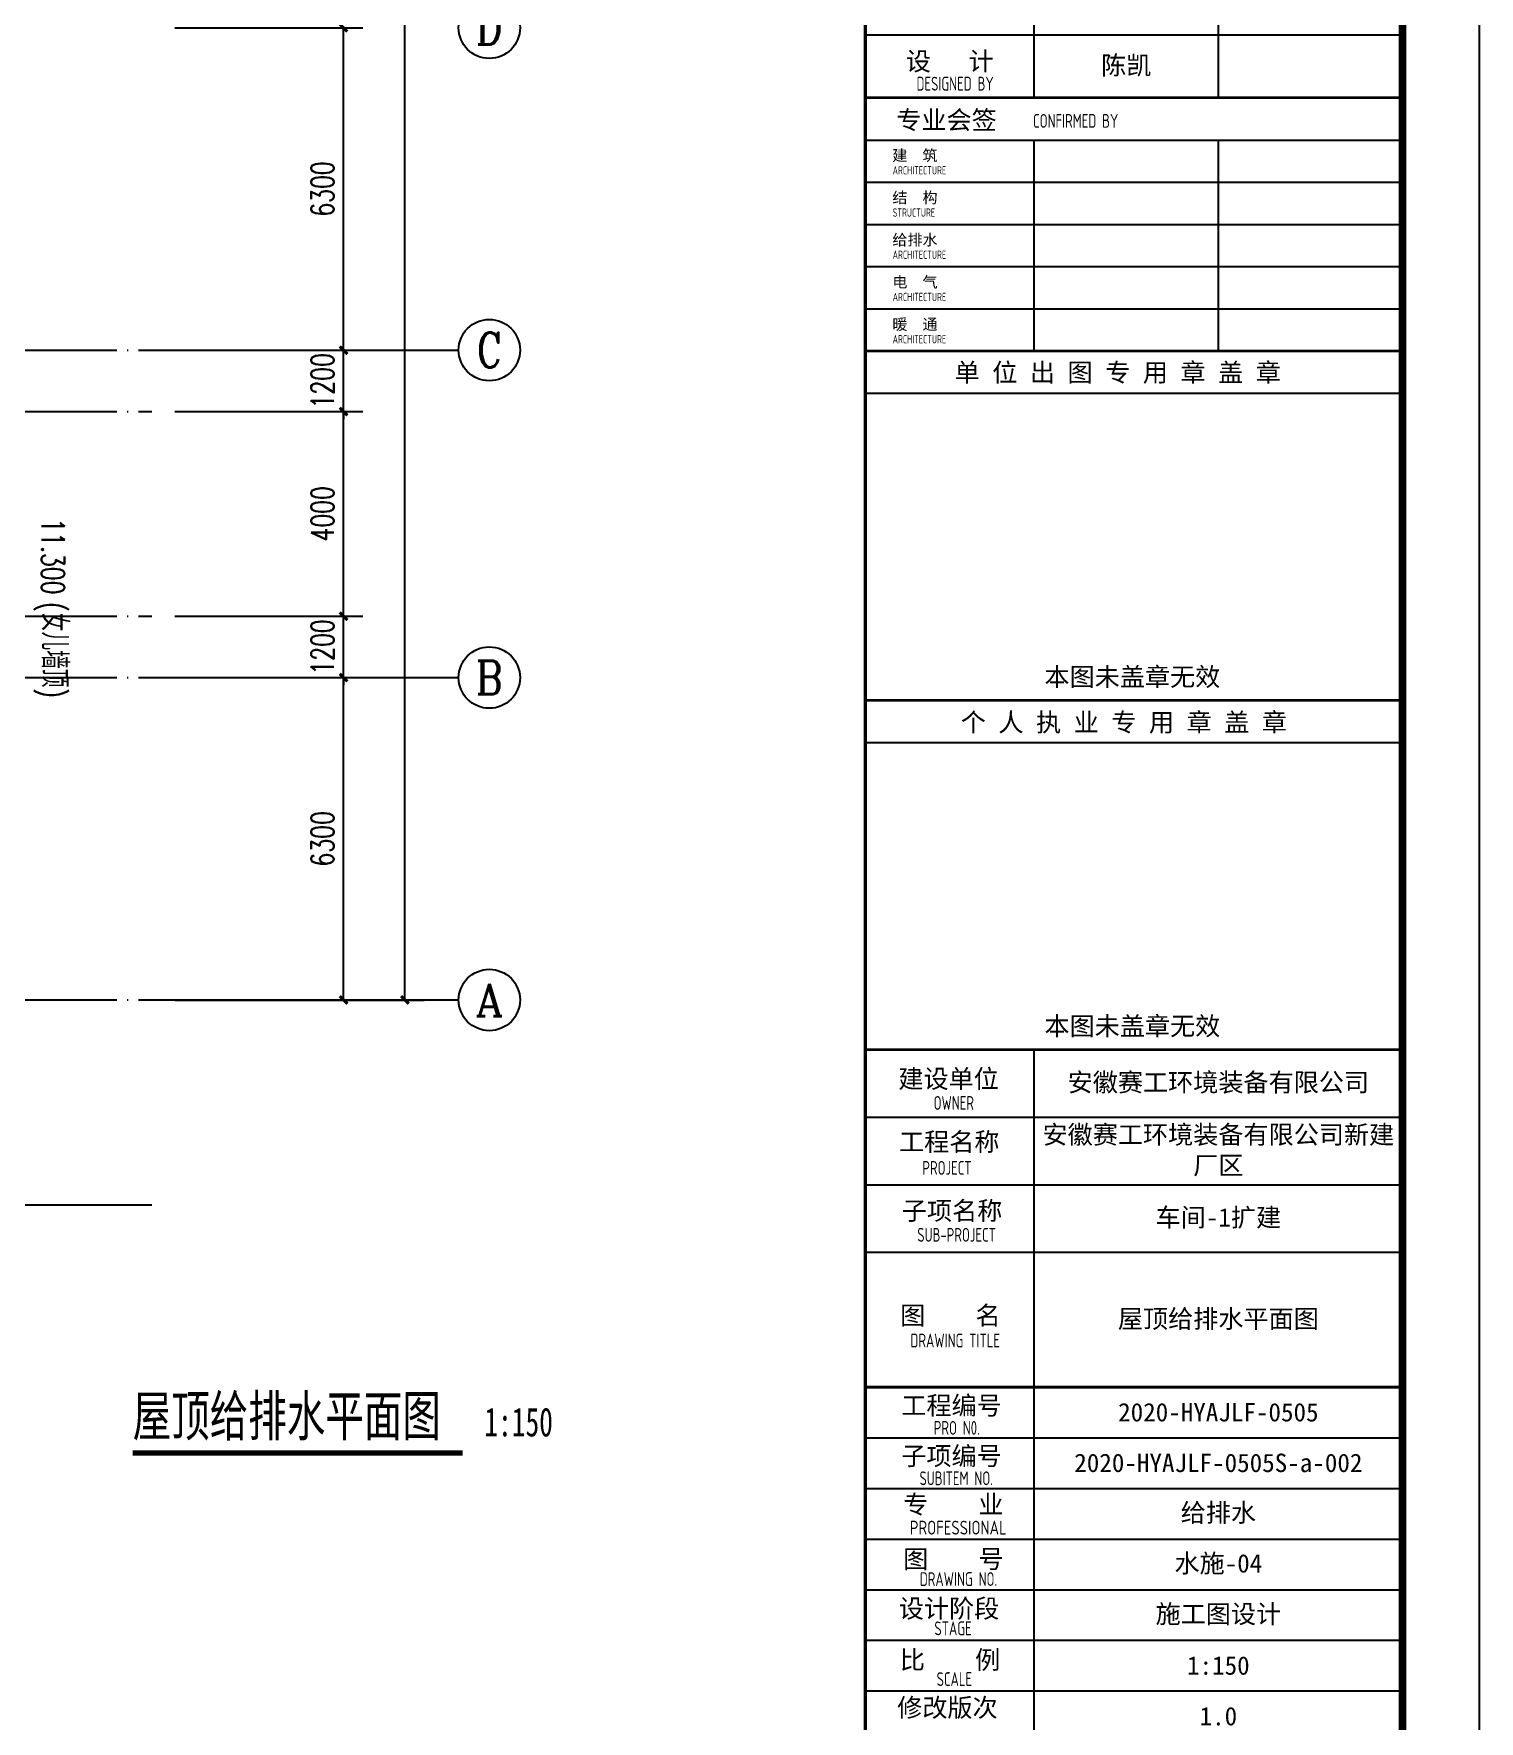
# Model space of a CAD drawing. Extents: x 1635833 to 4277885, y 16914845 to 35313750.
# Drawn here: x 2242618 to 2270874, y 17538837 to 17571814 of the extents above; entities that cross this region are included whole.
import ezdxf
from ezdxf.enums import TextEntityAlignment as Align

# ---------------------------------------------------------------- set-up
doc = ezdxf.new("R2010")
doc.units = 0
doc.header["$LTSCALE"] = 1000
doc.header["$MEASUREMENT"] = 0
doc.linetypes.add('DOTE', pattern=[2.42, 2, -0.2, 0.02, -0.2])
doc.layers.get('Defpoints').update_dxf_attribs({"color": 250})
for name, color, linetype in [('AXIS_TEXT', 7, 'Continuous'), ('AXIS_外部', 171, 'Continuous'), ('DIM_SYMB', 165, 'Continuous'), ('DOTE', 8, 'DOTE'), ('PUB_TEXT', 7, 'Continuous'), ('PUB_TITLE', 4, 'Continuous'), ('TK', 4, 'Continuous')]:
    doc.layers.add(name, color=color, linetype=linetype)
doc.styles.add('_TCH_AXIS', font='COMPLEX', dxfattribs={"bigfont": 'GBCBIG'})
doc.styles.add('_TCH_DIM', font='SIMPLEX', dxfattribs={"bigfont": 'GBCBIG'})
doc.styles.add('_TCH_DIM_T3', font='SIMPLEX', dxfattribs={"width": 0.705882, "bigfont": 'GBCBIG'})
doc.styles.add('COMPLEX', font='COMPLEX')
doc.styles.add('HT', font='simhei.ttf', dxfattribs={"width": 0.7})
doc.styles.add('TSSD_REIN', font='tssdeng.shx', dxfattribs={"width": 0.7, "bigfont": 'tssdchn.shx'})
doc.styles.add('图签宋体', font='', dxfattribs={"height": 300})
doc.styles.get('图签宋体').set_extended_font_data('NSimSun')
doc.dimstyles.new('_TCH_ARCH&&150', dxfattribs={"dimtxt": 446.25, "dimasz": 150, "dimexe": 375, "dimexo": 450, "dimgap": 189.375, "dimtad": 1, "dimdec": 0, "dimzin": 0, "dimdsep": 46, "dimtxsty": '_TCH_DIM_T3', "dimblk": 'ARCHTICK', "dimcen": 0.09, "dimclrt": 7, "dimazin": 2, "dimtfac": 1, "dimtdec": 0, "dimtix": 1, "dimtmove": 2, "dimatfit": 3, "dimfxl": 0, "dimtolj": 1, "dimtzin": 0, "dimarcsym": 0})

# ---------------------------------------------------------------- blocks, each defined once
blk = doc.blocks.new('GeYuanFrame_62034133', base_point=(20.09, 4.53))
at = {"layer": 'PUB_TITLE'}
for points in [[(1013.09, 235.33), (1013.09, 292.73)], [(1037.09, 235.33), (1037.09, 292.73)], [(1013.09, 202.33), (1013.09, 229.83)], [(1037.09, 202.33), (1037.09, 229.83)], [(1013.09, 14.53), (1013.09, 111.33)]]:
    blk.add_lwpolyline(points, dxfattribs=at)
at = {"layer": 'TK'}
for p, q in [((991.09, 243.53), (1061.09, 243.53)), ((991.09, 235.33), (1061.09, 235.33)), ((991.09, 235.33), (1061.09, 235.33)), ((991.09, 102.53), (1061.09, 102.53)), ((991.09, 93.73), (1061.09, 93.73)), ((991.09, 84.93), (1013.09, 84.93)), ((991.09, 84.93), (1061.09, 84.93)), ((991.09, 67.37), (1061.09, 67.37)), ((991.09, 67.33), (1061.09, 67.33)), ((991.09, 60.77), (1061.09, 60.77)), ((991.09, 54.17), (1061.09, 54.17)), ((991.09, 47.57), (1061.09, 47.57)), ((991.09, 40.97), (1061.09, 40.97)), ((991.09, 34.37), (1061.09, 34.37)), ((991.09, 27.77), (1061.09, 27.77))]:
    blk.add_line(p, q, dxfattribs=at)
blk.add_lwpolyline([(20.09, 4.53), (20.09, 598.53), (1071.09, 598.53), (1071.09, 4.53)], close=True, dxfattribs=at)
at = {"layer": 'TK', "const_width": 1}
blk.add_lwpolyline([(45.09, 588.53), (1061.09, 588.53), (1061.09, 14.53), (45.09, 14.53)], close=True, dxfattribs=at)
at = {"layer": 'TK'}
for points, const_width in [([(991.09, 588.53), (991.09, 14.53)], 0.4), ([(991.09, 235.33), (1061.09, 235.33)], 0.35), ([(991.09, 202.33), (1061.09, 202.33)], 0.35), ([(991.09, 156.83), (1061.09, 156.83)], 0.35), ([(991.09, 111.33), (1061.09, 111.33)], 0.35), ([(991.09, 67.37), (1061.09, 67.37)], 0.35)]:
    blk.add_lwpolyline(points, dxfattribs=dict(at, const_width=const_width))
for points in [[(991.09, 235.33), (1061.09, 235.33)], [(991.09, 229.83), (1061.09, 229.83)], [(991.09, 224.33), (1061.09, 224.33)], [(991.09, 218.83), (1061.09, 218.83)], [(991.09, 213.33), (1061.09, 213.33)], [(991.09, 207.83), (1061.09, 207.83)], [(991.09, 202.33), (1061.09, 202.33)], [(991.09, 196.83), (1061.09, 196.83)], [(991.09, 151.33), (1061.09, 151.33)]]:
    blk.add_lwpolyline(points, dxfattribs=at)
at = {"layer": 'TK', "style": '图签宋体'}
for s, height, p in [('设   计', 2.4, (996.36, 238.89)), ('专业会签', 2.4, (995.12, 231.24)), ('建  筑', 1.44, (994.61, 227.11)), ('结  构', 1.44, (994.61, 221.61)), ('给排水', 1.44, (994.61, 216.11)), ('电  气', 1.44, (994.61, 210.61)), ('暖  通', 1.44, (994.61, 205.11)), ('单 位 出 图 专 用 章 盖 章', 2.4, (1002.72, 198.35)), ('本图未盖章无效', 2.4, (1014.43, 158.7)), ('个 人 执 业 专 用 章 盖 章', 2.4, (1003.52, 152.77)), ('本图未盖章无效', 2.4, (1014.43, 113.2)), ('建设单位', 2.4, (995.39, 106.33)), ('工程名称', 2.4, (995.47, 98.12)), ('子项名称', 2.4, (995.85, 89.14)), ('图    名', 2.4, (995.63, 75.5)), ('工程编号', 2.4, (995.77, 63.77)), ('子项编号', 2.4, (995.77, 57.19)), ('专    业', 2.4, (996.01, 50.88)), ('图    号', 2.4, (996.02, 43.77)), ('设计阶段', 2.4, (995.45, 37.32)), ('比    例', 2.4, (995.59, 30.63)), ('修改版次', 2.4, (995.24, 24.41))]:
    blk.add_text(s, height=height, dxfattribs=at).set_placement(p)
at = {"layer": 'TK', "style": 'TSSD_REIN'}
for s, height, width, p in [('DESIGNED BY', 1.8, 0.7, (997.76, 236.27)), ('CONFIRMED BY', 1.8, 0.7, (1012.94, 231.42)), ('ARCHITECTURE', 1.08, 0.7, (994.65, 225.34)), ('STRUCTURE', 1.08, 0.7, (994.65, 219.84)), ('ARCHITECTURE', 1.08, 0.7, (994.65, 214.34)), ('ARCHITECTURE', 1.08, 0.7, (994.65, 208.84)), ('ARCHITECTURE', 1.08, 0.7, (994.65, 203.34)), ('OWNER', 1.8, 0.7, (999.98, 103.48)), ('PROJECT', 1.8, 0.7, (998.52, 95.02)), ('SUB-PROJECT', 1.8, 0.7, (997.86, 86.3)), ('DRAWING TITLE', 1.8, 0.7, (996.97, 72.53)), ('PRO N0.', 1.8, 0.7, (1000.01, 61.15)), ('SUBITEM NO.', 1.8, 0.7, (998.15, 54.58)), ('PROFESSIONAL', 1.8, 0.8, (996.88, 48.15)), ('DRAWING NO.', 1.8, 0.7, (998.19, 41.45)), ('STAGE', 1.8, 0.7, (1000.09, 35.03)), ('SCALE', 1.8, 0.7, (1000.38, 28.42))]:
    blk.add_text(s, height=height, dxfattribs=dict(at, width=width)).set_placement(p)
at = {"layer": 'TK', "char_height": 2.4, "attachment_point": 5, "style": '图签宋体'}
for s, insert, width in [('陈凯', (1025.09, 239.43), 24), ('安徽赛工环境装备有限公司', (1037.09, 106.93), 48), ('安徽赛工环境装备有限公司新建厂区', (1037.09, 98.13), 48), ('车间-1扩建', (1037.09, 89.33), 48), ('屋顶给排水平面图', (1037.09, 76.13), 48), ('2020-HYAJLF-0505', (1037.09, 64.07), 48), ('2020-HYAJLF-0505S-a-002', (1037.09, 57.47), 48), ('给排水', (1037.09, 50.87), 48), ('水施-04', (1037.09, 44.27), 48), ('施工图设计', (1037.09, 37.67), 48), ('1:150', (1037.09, 31.07), 48), ('1.0', (1037.09, 24.47), 48)]:
    blk.add_mtext(s, dxfattribs=dict(at, insert=insert, width=width))
blk = doc.blocks.new('_ArchTick')
at = {"color": 0, "linetype": 'ByBlock', "const_width": 0.4}
blk.add_lwpolyline([(-0.5, -0.5), (0.5, 0.5)], dxfattribs=at)
blk = doc.blocks.new('*D85')
at = {"layer": 'AXIS_外部', "color": 0, "lineweight": -2}
for p, q in [((2245374, 17559231), (2249049, 17559231)), ((2248674, 17552931), (2248674, 17559231)), ((2245374, 17552931), (2249049, 17552931))]:
    blk.add_line(p, q, dxfattribs=at)
at = {"layer": 'Defpoints', "color": 0}
for p in [(2244924, 17559231), (2248674, 17559231), (2244924, 17552931)]:
    blk.add_point(p, dxfattribs=at)
at = {"layer": 'AXIS_外部', "color": 0, "lineweight": -2, "xscale": 150, "yscale": 150, "zscale": 150}
for p, rotation in [((2248674, 17559231), 90), ((2248674, 17552931), 270)]:
    blk.add_blockref('_ArchTick', p, dxfattribs=dict(at, rotation=rotation))
at = {"layer": 'AXIS_外部', "color": 7, "insert": (2248261, 17556081), "char_height": 446.2, "attachment_point": 5, "rotation": 90, "style": '_TCH_DIM_T3'}
blk.add_mtext('\\A1;6300', dxfattribs=at)
blk = doc.blocks.new('*D86')
at = {"layer": 'AXIS_外部', "color": 0, "lineweight": -2}
for p, q in [((2248674, 17560431), (2248674, 17560581)), ((2245374, 17560431), (2249049, 17560431)), ((2248674, 17559231), (2248674, 17560431)), ((2245374, 17559231), (2249049, 17559231)), ((2248674, 17559231), (2248674, 17559081))]:
    blk.add_line(p, q, dxfattribs=at)
at = {"layer": 'Defpoints', "color": 0}
for p in [(2244924, 17560431), (2248674, 17560431), (2244924, 17559231)]:
    blk.add_point(p, dxfattribs=at)
at = {"layer": 'AXIS_外部', "color": 0, "lineweight": -2, "xscale": 150, "yscale": 150, "zscale": 150}
for p, rotation in [((2248674, 17560431), 270), ((2248674, 17559231), 90)]:
    blk.add_blockref('_ArchTick', p, dxfattribs=dict(at, rotation=rotation))
at = {"layer": 'AXIS_外部', "color": 7, "insert": (2248261, 17559831), "char_height": 446.2, "attachment_point": 5, "rotation": 90, "style": '_TCH_DIM_T3'}
blk.add_mtext('\\A1;1200', dxfattribs=at)
blk = doc.blocks.new('*D87')
at = {"layer": 'AXIS_外部', "color": 0, "lineweight": -2}
for p, q in [((2245374, 17564431), (2249049, 17564431)), ((2248674, 17560431), (2248674, 17564431)), ((2245374, 17560431), (2249049, 17560431))]:
    blk.add_line(p, q, dxfattribs=at)
at = {"layer": 'Defpoints', "color": 0}
for p in [(2244924, 17564431), (2248674, 17564431), (2244924, 17560431)]:
    blk.add_point(p, dxfattribs=at)
at = {"layer": 'AXIS_外部', "color": 0, "lineweight": -2, "xscale": 150, "yscale": 150, "zscale": 150}
for p, rotation in [((2248674, 17564431), 90), ((2248674, 17560431), 270)]:
    blk.add_blockref('_ArchTick', p, dxfattribs=dict(at, rotation=rotation))
at = {"layer": 'AXIS_外部', "color": 7, "insert": (2248261, 17562431), "char_height": 446.2, "attachment_point": 5, "rotation": 90, "style": '_TCH_DIM_T3'}
blk.add_mtext('\\A1;4000', dxfattribs=at)
blk = doc.blocks.new('*D88')
at = {"layer": 'AXIS_外部', "color": 0, "lineweight": -2}
for p, q in [((2245374, 17565631), (2249049, 17565631)), ((2248674, 17565631), (2248674, 17565781)), ((2248674, 17564431), (2248674, 17565631)), ((2245374, 17564431), (2249049, 17564431)), ((2248674, 17564431), (2248674, 17564281))]:
    blk.add_line(p, q, dxfattribs=at)
at = {"layer": 'Defpoints', "color": 0}
for p in [(2244924, 17565631), (2248674, 17565631), (2244924, 17564431)]:
    blk.add_point(p, dxfattribs=at)
at = {"layer": 'AXIS_外部', "color": 0, "lineweight": -2, "xscale": 150, "yscale": 150, "zscale": 150}
for p, rotation in [((2248674, 17565631), 270), ((2248674, 17564431), 90)]:
    blk.add_blockref('_ArchTick', p, dxfattribs=dict(at, rotation=rotation))
at = {"layer": 'AXIS_外部', "color": 7, "insert": (2248261, 17565031), "char_height": 446.2, "attachment_point": 5, "rotation": 90, "style": '_TCH_DIM_T3'}
blk.add_mtext('\\A1;1200', dxfattribs=at)
blk = doc.blocks.new('*D89')
at = {"layer": 'AXIS_外部', "color": 0, "lineweight": -2}
for p, q in [((2245374, 17571931), (2249049, 17571931)), ((2248674, 17565631), (2248674, 17571931)), ((2245374, 17565631), (2249049, 17565631))]:
    blk.add_line(p, q, dxfattribs=at)
at = {"layer": 'Defpoints', "color": 0}
for p in [(2244924, 17571931), (2248674, 17571931), (2244924, 17565631)]:
    blk.add_point(p, dxfattribs=at)
at = {"layer": 'AXIS_外部', "color": 0, "lineweight": -2, "xscale": 150, "yscale": 150, "zscale": 150}
for p, rotation in [((2248674, 17571931), 90), ((2248674, 17565631), 270)]:
    blk.add_blockref('_ArchTick', p, dxfattribs=dict(at, rotation=rotation))
at = {"layer": 'AXIS_外部', "color": 7, "insert": (2248261, 17568781), "char_height": 446.2, "attachment_point": 5, "rotation": 90, "style": '_TCH_DIM_T3'}
blk.add_mtext('\\A1;6300', dxfattribs=at)
blk = doc.blocks.new('*D99')
at = {"layer": 'AXIS_外部', "color": 0, "lineweight": -2}
for p, q in [((2245374, 17610171), (2250249, 17610171)), ((2249874, 17552931), (2249874, 17610171)), ((2245374, 17552931), (2250249, 17552931))]:
    blk.add_line(p, q, dxfattribs=at)
at = {"layer": 'Defpoints', "color": 0}
for p in [(2244924, 17610171), (2249874, 17610171), (2244924, 17552931)]:
    blk.add_point(p, dxfattribs=at)
at = {"layer": 'AXIS_外部', "color": 0, "lineweight": -2, "xscale": 150, "yscale": 150, "zscale": 150}
for p, rotation in [((2249874, 17610171), 90), ((2249874, 17552931), 270)]:
    blk.add_blockref('_ArchTick', p, dxfattribs=dict(at, rotation=rotation))
at = {"layer": 'AXIS_外部', "color": 7, "insert": (2249461, 17581551), "char_height": 446.2, "attachment_point": 5, "rotation": 90, "style": '_TCH_DIM_T3'}
blk.add_mtext('\\A1;57240', dxfattribs=at)
blk = doc.blocks.new('_AXISO')
blk.add_circle((0, 0), 0.5)
at = {"layer": 'AXIS_TEXT', "style": 'COMPLEX', "width": 1.041667}
blk.add_attdef('A', text='', height=0.56, dxfattribs=at).set_placement((-0.25, -0.28), (0.25, -0.28), align=Align.FIT)

msp = doc.modelspace()

# ---------------------------------------------------------------- linework, layer by layer
at = {"layer": 'AXIS_外部'}
for p, q in [((2244923.512, 17565631.374), (2250923.512, 17565631.374)), ((2244923.512, 17559231.374), (2250923.512, 17559231.374)), ((2244923.512, 17552931.374), (2250923.512, 17552931.374))]:
    msp.add_line(p, q, dxfattribs=at)
at = {"layer": 'DIM_SYMB', "color": 150}
msp.add_lwpolyline([(2130923.512, 17548931.374), (2187810.05, 17548931.374), (2187886.484, 17549141.374), (2187960.541, 17548721.374), (2188035.05, 17548931.374), (2244923.512, 17548931.374)], dxfattribs=at)
at = {"layer": 'DIM_SYMB', "const_width": 105}
msp.add_lwpolyline([(2244552.315, 17544077.397), (2251005.163, 17544077.397)], dxfattribs=at)
at = {"layer": 'DOTE'}
for p, q in [((2130923.512, 17565631.374), (2244923.512, 17565631.374)), ((2130923.512, 17564431.374), (2244923.512, 17564431.374)), ((2130923.512, 17560431.374), (2244923.512, 17560431.374)), ((2130923.512, 17559231.374), (2244923.512, 17559231.374)), ((2130923.512, 17552931.374), (2244923.512, 17552931.374))]:
    msp.add_line(p, q, dxfattribs=at)

# ---------------------------------------------------------------- block references
at = {"xscale": 150, "yscale": 150, "zscale": 150}
msp.add_blockref('GeYuanFrame_62034133', (2113223.512, 17535942.007), dxfattribs=at)
at = {"layer": 'AXIS_外部'}
ref = msp.add_blockref('_AXISO', (2251523.512, 17571931.374), dxfattribs=dict(at, xscale=1200, yscale=1200, zscale=1200))
ref.add_attrib('A', 'D', dxfattribs={"layer": 'AXIS_TEXT', "height": 652.886, "style": '_TCH_AXIS'}).set_placement((2251259.249, 17571604.932), (2251787.776, 17571604.932), align=Align.FIT)
ref = msp.add_blockref('_AXISO', (2251523.512, 17565631.374), dxfattribs=dict(at, xscale=1200, yscale=1200, zscale=1200))
ref.add_attrib('A', 'C', dxfattribs={"layer": 'AXIS_TEXT', "height": 683.536, "style": '_TCH_AXIS'}).set_placement((2251279.392, 17565289.606), (2251767.632, 17565289.606), align=Align.FIT)
ref = msp.add_blockref('_AXISO', (2251523.512, 17559231.374), dxfattribs=dict(at, xscale=1200, yscale=1200, zscale=1200))
ref.add_attrib('A', 'B', dxfattribs={"layer": 'AXIS_TEXT', "height": 652.886, "style": '_TCH_AXIS'}).set_placement((2251259.249, 17558904.932), (2251787.776, 17558904.932), align=Align.FIT)
ref = msp.add_blockref('_AXISO', (2251523.512, 17552931.374), dxfattribs=dict(at, xscale=1200, yscale=1200, zscale=1200))
ref.add_attrib('A', 'A', dxfattribs={"layer": 'AXIS_TEXT', "height": 637.776, "style": '_TCH_AXIS'}).set_placement((2251250.18, 17552612.487), (2251796.845, 17552612.487), align=Align.FIT)

# ---------------------------------------------------------------- texts
at = {"layer": 'PUB_TEXT', "style": '_TCH_DIM', "width": 0.705882}
for s, p in [('11.300', (2242771.012, 17562342.187)), ('(', (2242771.012, 17560707.187)), (')', (2242771.012, 17559022.719))]:
    msp.add_text(s, height=446.25, rotation=270, dxfattribs=at).set_placement(p)
at = {"layer": 'PUB_TEXT', "style": '_TCH_DIM'}
msp.add_text('女儿墙顶', height=506.383, rotation=270, dxfattribs=at).set_placement((2242771.012, 17560497.187))
at = {"layer": 'PUB_TEXT', "style": 'HT', "width": 0.7}
for s, height, p in [('屋顶给排水平面图', 788.6076, (2244552.315, 17544411.448)), ('1:150', 563.2911, (2251425.163, 17544402.587))]:
    msp.add_text(s, height=height, dxfattribs=at).set_placement(p)

# ---------------------------------------------------------------- dimensions: what is measured, and where the dimension line sits
at = {"layer": 'AXIS_外部'}
for p1, p2, distance, picture, middle in [((2244923.512, 17552931.374), (2244923.512, 17610171.374), -4950, '*D99', (2249461.012, 17581551.374)), ((2244923.512, 17565631.374), (2244923.512, 17571931.374), -3750, '*D89', (2248261.012, 17568781.374)), ((2244923.512, 17564431.374), (2244923.512, 17565631.374), -3750, '*D88', (2248261.012, 17565031.374)), ((2244923.512, 17560431.374), (2244923.512, 17564431.374), -3750, '*D87', (2248261.012, 17562431.374)), ((2244923.512, 17559231.374), (2244923.512, 17560431.374), -3750, '*D86', (2248261.012, 17559831.374)), ((2244923.512, 17552931.374), (2244923.512, 17559231.374), -3750, '*D85', (2248261.012, 17556081.374))]:
    dim = msp.add_aligned_dim(p1=p1, p2=p2, distance=distance, dimstyle='_TCH_ARCH&&150', dxfattribs=at)
    dim.commit()
    dim.dimension.update_dxf_attribs({"geometry": picture, "text_midpoint": middle})

doc.saveas('drawing.dxf')
